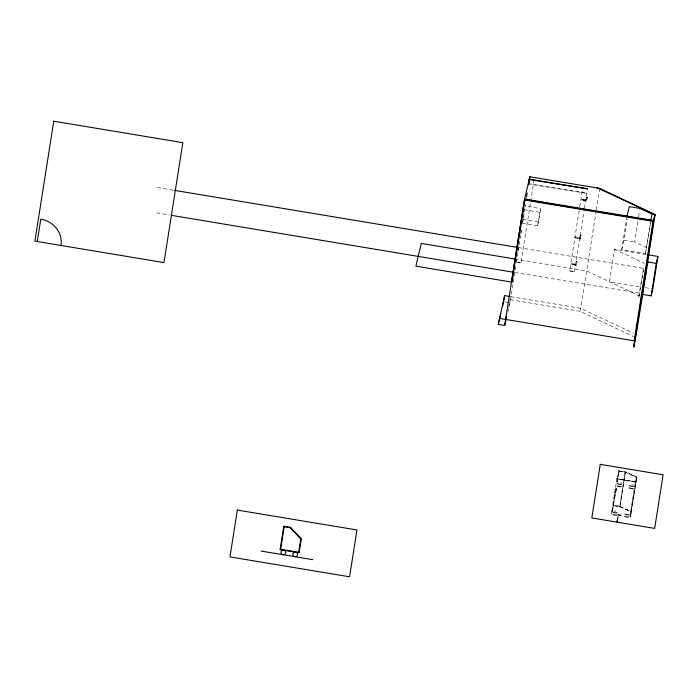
<?xml version="1.0" encoding="UTF-8"?>
<svg xmlns="http://www.w3.org/2000/svg" width="698" height="698" viewBox="0 0 698 698"><rect width="100%" height="100%" fill="white"/><g stroke="black" fill="none" stroke-linecap="round" stroke-linejoin="round"><path stroke-width="0.52" stroke-dasharray="3.49 2.62" d="M520.804 233.149L521.144 231.003M526.702 195.623L527.208 192.404M518.195 249.91L518.535 247.764M522.584 222.034L522.924 219.887M523.09 218.814L523.596 215.603M526.632 196.304L527.138 193.084M507.865 312.05L510.072 302.757L515.909 265.685M516.572 261.471L516.904 259.333L586.765 270.955L641.13 296.685M517.41 256.114L518.091 251.83M518.256 250.756L520.787 234.676M520.952 233.603L521.633 229.31M522.645 222.88L524.163 213.23M524.329 212.157L525.001 207.873M525.175 206.8L525.507 204.654M526.519 198.223L527.365 192.866M516.25 262.099L520.996 262.884L530.532 202.455M530.698 201.382L533.909 181.009M522.008 223.107L537.669 225.707L540.662 208.571L525.009 205.971M537.669 225.707L540.662 208.571M569.647 270.981L574.489 271.374L569.647 270.981L579.602 207.725M579.768 206.652L582.725 188.032M579.602 238.367L579.506 238.943L580.439 239.091L581.329 235.174L580.396 235.017L579.602 238.367L574.995 236.988L579.741 237.782M574.393 271.766L584.339 208.51M584.435 208.117L587.376 189.21M576.251 261.384L576.164 261.951L577.089 262.108L577.176 261.541L576.251 261.384L575.361 265.31L570.72 264.088L576.382 264.891L576.286 265.467L570.807 263.512L575.588 264.149M580.439 239.091L580.527 238.524L574.864 237.713L579.506 238.943L580.396 235.017M586.364 197.08L586.276 197.647L587.201 197.796L587.297 197.229L586.364 197.08L585.474 200.998L580.832 199.776L586.495 200.588L587.297 197.229M585.709 199.837L580.928 199.209L585.57 200.431L585.474 200.998L586.407 201.155L586.495 200.588M581.329 235.174L581.233 235.741L580.308 235.584M596.214 210.918L580.178 311.334L633.557 336.593M596.38 209.845L599.756 188.399M646.278 254.517L614.563 249.238L609.459 281.695L641.174 286.974M650.833 222.531L645.458 253.636L621.735 249.683L626.682 218.204M621.735 249.683L623.986 240.217L627.293 219.233M646.871 247.711L634.63 241.988L637.928 221.004M638.591 216.808L639.577 210.508M645.458 253.636L650.414 222.156M643.652 268.407L638.618 297.985L643.652 268.407L518.876 247.65M612.094 512.349L615.968 487.701M616.814 482.344L619.213 471.176L617.364 482.964M616.081 488.085L613.315 505.684L619.955 506.783L631.498 512.184L637.03 476.996L625.495 471.595L618.847 470.496L616.849 479.046L635.826 482.205L637.03 476.996M616.884 482.885L618.847 470.496M616.517 488.321L614.624 496.278L614.153 496.199L616.046 488.242L616.517 488.321L612.163 512.428M636.637 477.511L630.329 517.105L631.568 511.739L619.702 506.408L625.094 472.118L636.96 477.441L625.094 472.118M619.955 506.783L625.495 471.595M629.962 516.424L635.355 482.126L636.463 477.458L636.96 477.441L636.463 477.458L629.962 516.424L630.434 516.503M516.415 261.401L516.904 259.333M508.563 307.041L509.304 303.944M509.549 302.906L511.023 296.711L580.893 308.333L633.295 333.138M520.996 262.884L516.346 261.698M586.407 201.155L587.201 197.796M576.286 265.467L577.176 261.541M619.702 506.408L631.568 511.739L631.079 511.73M528.622 183.626L586.765 193.294L528.534 184.019M524.119 209.679L539.781 212.279M522.889 219.399L538.551 221.999M623.986 240.217L634.63 241.988M157.451 187.526L173.584 190.205M645.406 287.672L652.805 288.902M156.71 212.899L169.614 215.045M514.95 272.49L642.596 293.727M510.317 299.712L580.178 311.334M504.741 301.868L510.072 302.757M618.777 470.941L625.425 472.049M618.742 471.098L625.216 472.18L619.824 506.469L613.341 505.387M635.895 481.76L616.919 478.601L611.343 513.946L613.385 505.23L620.025 506.338M616.875 478.758L635.861 481.917M617.782 514.391L623.052 515.272M617.704 514.845L622.982 515.717M617.669 515.002L622.939 515.874M614.563 249.238L644.315 263.321M614.266 511.093A2.408 0.811 8.9 0 1 615.933 511.285M631.769 484.682A2.408 0.811 8.9 0 1 633.278 485.136M620.409 482.815A2.408 0.811 8.9 0 1 621.735 483.339"/><path stroke-width="1.05" d="M37.273 241.525L40.798 219.137A24.064 22.65 13.4 0 1 60.996 245.469M280.657 549.274L284.208 526.72M298.692 552.275L300.777 538.969L290.202 527.714L283.728 526.641M506.163 319.187L504.663 325.477L498.259 324.413L504.619 295.647L509.959 296.537M503.825 300.681L504.619 295.647M504.663 325.477L524.477 199.506L529.895 176.777L599.756 188.399L655.073 214.583L647.194 264.682L647.831 261.994L656.26 263.399L657.909 256.445L648.398 254.866M499.21 318.367L634.683 340.903L635.503 337.518L633.732 346.95L653.668 220.498L524.591 199.026L511.608 281.582L511.966 282.132L415.895 266.156L421.313 243.428L515.831 259.159M511.966 282.132L525.001 199.558L524.591 199.026M528.395 184.9L529.232 179.543L587.472 188.818L529.328 179.15L528.482 184.508M529.049 182.143L529.895 176.777M635.503 337.518L633.732 346.95M634.683 340.903L636.21 334.517L647.831 261.994M642.727 294.451L651.147 295.856L656.26 263.399M657.909 256.445L652.805 288.902L651.147 295.856M617.983 516.695L617.119 522.165L617.477 520.15M498.259 324.413L500.719 314.083M502.682 305.82L503.668 301.684M511.494 282.053L512.725 276.888M505.614 319.431L506.355 316.334M627.013 216.11L629.273 206.643L639.909 208.414L652.15 214.138L650.745 220.053M653.555 220.978L524.477 199.506L524.887 200.029L653.005 221.345L655.073 214.583M290.202 527.714L290.447 527.295L301.292 538.839L299.093 552.799L280.107 549.649L283.798 526.187L290.447 527.295M653.668 220.498L653.005 221.345L634.212 340.825L634.796 340.432M174.666 190.388L517.803 247.467M171.769 215.403L513.876 272.316M280.177 549.195L299.163 552.354M261.113 551.08L312.748 559.665M597.235 187.806L655.021 214.818M617.137 512.733A2.408 0.811 8.9 0 1 613.141 512.062M616.788 514.967A2.408 0.811 8.9 0 1 612.792 514.304M629.003 514.705A2.408 0.811 8.9 0 1 625.007 514.042M628.645 516.939A2.408 0.811 8.9 0 1 624.658 516.276M633.479 486.227A2.408 0.811 8.9 0 1 629.491 485.564M633.13 488.469A2.408 0.811 8.9 0 1 629.134 487.806M621.613 484.255A2.408 0.811 8.9 0 1 617.625 483.592M621.264 486.497A2.408 0.811 8.9 0 1 617.268 485.834M53.763 121.199L34.9 241.124L163.969 262.596L182.841 142.671L53.763 121.199M237.337 510.081L229.965 556.908L349.576 576.801L356.948 529.974L237.337 510.081M600.254 464.345L591.817 517.951L654.663 528.403L663.1 474.797L600.254 464.345M645.371 273.616L641.462 298.456L646.505 268.878L645.371 273.616M293.526 556.053A2.408 2.269 13.4 0 0 297.514 555.041A2.408 2.269 13.4 0 0 294.504 552.249A2.408 2.269 13.4 0 0 293.526 556.053M281.66 554.081A2.408 2.269 13.4 0 0 285.648 553.069A2.408 2.269 13.4 0 0 282.638 550.277A2.408 2.269 13.4 0 0 281.66 554.081"/></g></svg>
